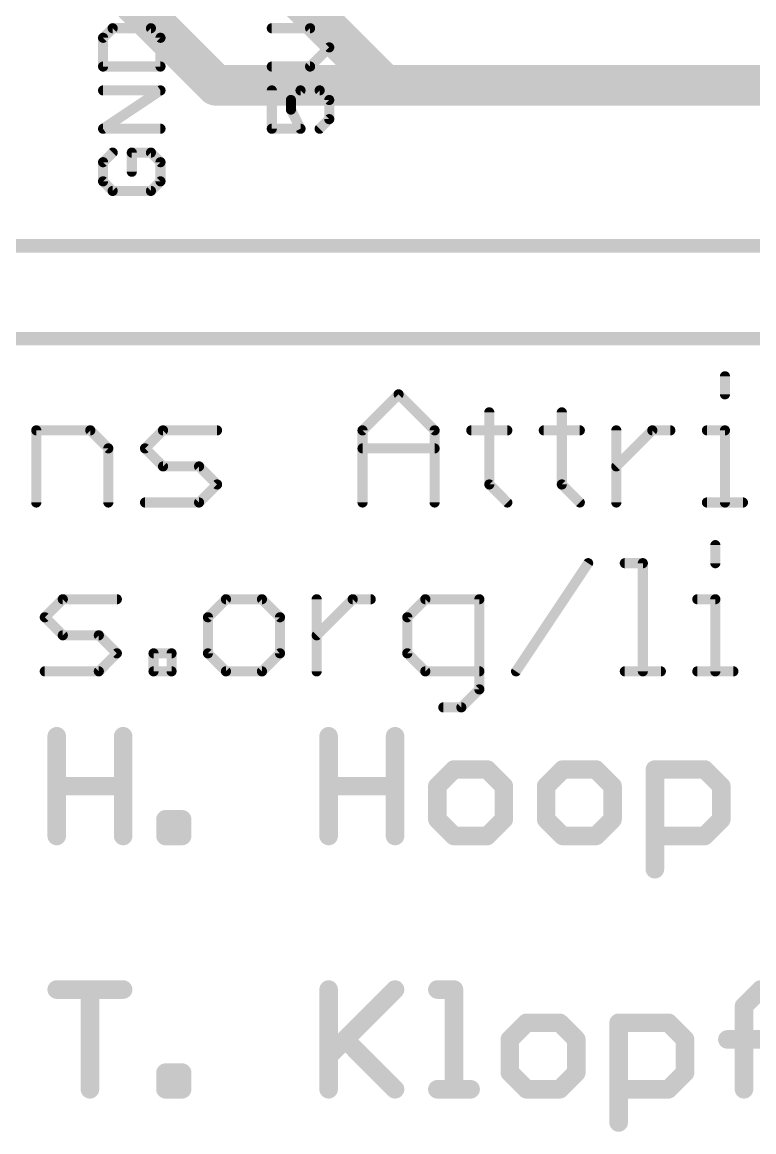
# Model space of a CAD drawing. Extents: x -27 to 84, y -12 to 86.
# Drawn here: x 23.75 to 34.76, y -11.93 to 4.76 of the extents above; entities that cross this region are included whole.
import ezdxf

# ---------------------------------------------------------------- set-up
doc = ezdxf.new("R2010")
doc.units = 0
for name, color, linetype in [('1', 12, 'CONTINUOUS'), ('16', 132, 'CONTINUOUS'), ('20', 53, 'CONTINUOUS'), ('21', 41, 'CONTINUOUS'), ('25', 253, 'CONTINUOUS'), ('27', 253, 'CONTINUOUS')]:
    doc.layers.add(name, color=color, linetype=linetype)

msp = doc.modelspace()

# ---------------------------------------------------------------- linework, layer by layer
at = {"layer": '1', "const_width": 0.6096}
for points in [[(26.67, 3.81), (25.4, 5.08)], [(26.67, 3.81), (71.12, 3.81)]]:
    msp.add_lwpolyline(points, dxfattribs=at)
at = {"layer": '1', "const_width": 0.3048}
for points in [[(26.67, 3.9624, 1), (26.67, 3.6576)], [(26.5622, 3.7022, 1), (26.7778, 3.9178)]]:
    msp.add_lwpolyline(points, format="xyb", dxfattribs=at)
at = {"layer": '16', "const_width": 0.6096}
for points in [[(29.21, 3.81), (27.94, 5.08)], [(29.21, 3.81), (74.93, 3.81)]]:
    msp.add_lwpolyline(points, dxfattribs=at)
at = {"layer": '16', "const_width": 0.3048}
for points in [[(29.21, 3.9624, 1), (29.21, 3.6576)], [(29.1022, 3.7022, 1), (29.3178, 3.9178)]]:
    msp.add_lwpolyline(points, format="xyb", dxfattribs=at)
at = {"layer": '20', "const_width": 0.2032}
msp.add_lwpolyline([(0.635, 0), (83.185, 0)], dxfattribs=at)
at = {"layer": '21'}
for points, const_width in [([(25.1115, 4.6699), (24.9675, 4.5259)], 0.1524), ([(25.6877, 4.6699), (25.1115, 4.6699)], 0.1524), ([(25.8318, 4.5259), (25.6877, 4.6699)], 0.1524), ([(28.0837, 4.6699), (27.5075, 4.6699)], 0.1524), ([(28.3718, 4.3818), (28.0837, 4.6699)], 0.1524), ([(24.9675, 4.5259), (24.9675, 4.0937)], 0.1524), ([(25.8318, 4.0937), (25.8318, 4.5259)], 0.1524), ([(28.0837, 4.0937), (28.3718, 4.3818)], 0.1524), ([(24.9675, 4.0937), (25.8318, 4.0937)], 0.1524), ([(27.5075, 4.0937), (28.0837, 4.0937)], 0.1524), ([(24.9675, 3.1582), (25.8318, 3.7344)], 0.1524), ([(25.8318, 3.7344), (24.9675, 3.7344)], 0.1524), ([(27.5075, 3.7344), (27.5075, 3.1582)], 0.1524), ([(27.7956, 3.5903), (27.9396, 3.7344)], 0.1524), ([(27.9396, 3.7344), (28.2277, 3.7344)], 0.1524), ([(28.2277, 3.7344), (28.3718, 3.5903)], 0.1524), ([(27.7956, 3.4463), (27.7956, 3.5903)], 0.1524), ([(27.9396, 3.1582), (27.7956, 3.4463)], 0.1524), ([(28.3718, 3.5903), (28.3718, 3.3022)], 0.1524), ([(28.3718, 3.3022), (28.2277, 3.1582)], 0.1524), ([(25.8318, 3.1582), (24.9675, 3.1582)], 0.1524), ([(27.5075, 3.1582), (27.9396, 3.1582)], 0.1524), ([(25.1115, 2.7989), (24.9675, 2.6548)], 0.1524), ([(25.6877, 2.7989), (25.3996, 2.7989)], 0.1524), ([(25.3996, 2.7989), (25.3996, 2.5108)], 0.1524), ([(25.8318, 2.6548), (25.6877, 2.7989)], 0.1524), ([(24.9675, 2.6548), (24.9675, 2.3667)], 0.1524), ([(25.8318, 2.3667), (25.8318, 2.6548)], 0.1524), ([(24.9675, 2.3667), (25.1115, 2.2226)], 0.1524), ([(25.6877, 2.2226), (25.8318, 2.3667)], 0.1524), ([(25.1115, 2.2226), (25.6877, 2.2226)], 0.1524), ([(23.495, 1.397), (78.105, 1.397)], 0.2032)]:
    msp.add_lwpolyline(points, dxfattribs=dict(at, const_width=const_width))
at = {"layer": '21', "const_width": 0.0762}
for points in [[(25.1115, 4.708, 1), (25.1115, 4.6318)], [(25.1385, 4.643, 1), (25.0846, 4.6968)], [(25.7147, 4.6968, 1), (25.6608, 4.643)], [(25.6877, 4.6318, 1), (25.6877, 4.708)], [(27.5075, 4.708, 1), (27.5075, 4.6318)], [(28.1106, 4.6968, 1), (28.0567, 4.643)], [(28.0837, 4.6318, 1), (28.0837, 4.708)], [(24.9405, 4.5528, 1), (24.9944, 4.4989)], [(25.0056, 4.5259, 1), (24.9294, 4.5259)], [(25.8699, 4.5259, 1), (25.7937, 4.5259)], [(25.8049, 4.4989, 1), (25.8587, 4.5528)], [(28.3987, 4.3549, 1), (28.3449, 4.4087)], [(28.3449, 4.3549, 1), (28.3987, 4.4087)], [(24.9675, 4.1318, 1), (24.9675, 4.0556)], [(24.9294, 4.0937, 1), (25.0056, 4.0937)], [(25.7937, 4.0937, 1), (25.8699, 4.0937)], [(25.8318, 4.0556, 1), (25.8318, 4.1318)], [(27.5075, 4.1318, 1), (27.5075, 4.0556)], [(28.0567, 4.1206, 1), (28.1106, 4.0667)], [(28.0837, 4.0556, 1), (28.0837, 4.1318)], [(24.9675, 3.7725, 1), (24.9675, 3.6963)], [(25.8529, 3.7027, 1), (25.8107, 3.7661)], [(25.8318, 3.6963, 1), (25.8318, 3.7725)], [(27.5456, 3.7344, 1), (27.4694, 3.7344)], [(27.9396, 3.7725, 1), (27.9396, 3.6963)], [(27.9666, 3.7074, 1), (27.9127, 3.7613)], [(28.2547, 3.7613, 1), (28.2008, 3.7074)], [(28.2277, 3.6963, 1), (28.2277, 3.7725)], [(27.7686, 3.6173, 1), (27.8225, 3.5634)], [(27.8337, 3.5903, 1), (27.7575, 3.5903)], [(27.8297, 3.4633, 1), (27.7615, 3.4292)], [(28.4099, 3.5903, 1), (28.3337, 3.5903)], [(28.3449, 3.5634, 1), (28.3987, 3.6173)], [(27.7575, 3.4463, 1), (27.8337, 3.4463)], [(28.3337, 3.3022, 1), (28.4099, 3.3022)], [(28.3987, 3.2753, 1), (28.3449, 3.3292)], [(24.9463, 3.1899, 1), (24.9886, 3.1265)], [(24.9675, 3.1963, 1), (24.9675, 3.1201)], [(25.8318, 3.1201, 1), (25.8318, 3.1963)], [(27.5075, 3.1963, 1), (27.5075, 3.1201)], [(27.4694, 3.1582, 1), (27.5456, 3.1582)], [(27.9056, 3.1411, 1), (27.9737, 3.1752)], [(27.9396, 3.1201, 1), (27.9396, 3.1963)], [(28.2008, 3.1851, 1), (28.2547, 3.1312)], [(25.1385, 2.7719, 1), (25.0846, 2.8258)], [(25.3996, 2.837, 1), (25.3996, 2.7608)], [(25.4377, 2.7989, 1), (25.3615, 2.7989)], [(25.7147, 2.8258, 1), (25.6608, 2.7719)], [(25.6877, 2.7608, 1), (25.6877, 2.837)], [(24.9405, 2.6818, 1), (24.9944, 2.6279)], [(25.0056, 2.6548, 1), (24.9294, 2.6548)], [(25.8699, 2.6548, 1), (25.7937, 2.6548)], [(25.8049, 2.6279, 1), (25.8587, 2.6818)], [(25.3615, 2.5108, 1), (25.4377, 2.5108)], [(24.9944, 2.3936, 1), (24.9405, 2.3398)], [(24.9294, 2.3667, 1), (25.0056, 2.3667)], [(25.7937, 2.3667, 1), (25.8699, 2.3667)], [(25.8587, 2.3398, 1), (25.8049, 2.3936)], [(25.1115, 2.2607, 1), (25.1115, 2.1845)], [(25.0846, 2.1957, 1), (25.1385, 2.2496)], [(25.6608, 2.2496, 1), (25.7147, 2.1957)], [(25.6877, 2.1845, 1), (25.6877, 2.2607)]]:
    msp.add_lwpolyline(points, format="xyb", dxfattribs=at)
at = {"layer": '25', "const_width": 0.2794}
for points in [[(24.2697, -7.4803), (24.2697, -5.9804)], [(25.2696, -5.9804), (25.2696, -7.4803)], [(28.3626, -7.4803), (28.3626, -5.9804)], [(29.3625, -5.9804), (29.3625, -7.4803)], [(30.2497, -6.4804), (29.9997, -6.7304)], [(30.7497, -6.4804), (30.2497, -6.4804)], [(30.9997, -6.7304), (30.7497, -6.4804)], [(31.8869, -6.4804), (31.6369, -6.7304)], [(32.3868, -6.4804), (31.8869, -6.4804)], [(32.6368, -6.7304), (32.3868, -6.4804)], [(33.2741, -7.9803), (33.2741, -6.4804)], [(33.2741, -6.4804), (34.024, -6.4804)], [(34.024, -6.4804), (34.274, -6.7304)], [(24.2697, -6.7304), (25.2696, -6.7304)], [(28.3626, -6.7304), (29.3625, -6.7304)], [(29.9997, -6.7304), (29.9997, -7.2303)], [(30.9997, -7.2303), (30.9997, -6.7304)], [(31.6369, -6.7304), (31.6369, -7.2303)], [(32.6368, -7.2303), (32.6368, -6.7304)], [(34.274, -6.7304), (34.274, -7.2303)], [(25.9069, -7.4803), (25.9069, -7.2303)], [(25.9069, -7.2303), (26.1568, -7.2303)], [(26.1568, -7.2303), (26.1568, -7.4803)], [(29.9997, -7.2303), (30.2497, -7.4803)], [(30.7497, -7.4803), (30.9997, -7.2303)], [(31.6369, -7.2303), (31.8869, -7.4803)], [(32.3868, -7.4803), (32.6368, -7.2303)], [(34.274, -7.2303), (34.024, -7.4803)], [(26.1568, -7.4803), (25.9069, -7.4803)], [(30.2497, -7.4803), (30.7497, -7.4803)], [(31.8869, -7.4803), (32.3868, -7.4803)], [(34.024, -7.4803), (33.2741, -7.4803)]]:
    msp.add_lwpolyline(points, dxfattribs=at)
at = {"layer": '25', "const_width": 0.1397}
for points in [[(24.3395, -5.9804, 1), (24.1999, -5.9804)], [(25.3395, -5.9804, 1), (25.1998, -5.9804)], [(28.4324, -5.9804, 1), (28.2927, -5.9804)], [(29.4324, -5.9804, 1), (29.2927, -5.9804)], [(30.2497, -6.4105, 1), (30.2497, -6.5502)], [(30.2991, -6.5298, 1), (30.2003, -6.431)], [(30.7991, -6.431, 1), (30.7003, -6.5298)], [(30.7497, -6.5502, 1), (30.7497, -6.4105)], [(31.8869, -6.4105, 1), (31.8869, -6.5502)], [(31.9363, -6.5298, 1), (31.8375, -6.431)], [(32.4362, -6.431, 1), (32.3375, -6.5298)], [(32.3868, -6.5502, 1), (32.3868, -6.4105)], [(33.3439, -6.4804, 1), (33.2042, -6.4804)], [(33.2741, -6.4105, 1), (33.2741, -6.5502)], [(34.0734, -6.431, 1), (33.9746, -6.5298)], [(34.024, -6.5502, 1), (34.024, -6.4105)], [(24.2697, -6.6605, 1), (24.2697, -6.8002)], [(25.2696, -6.8002, 1), (25.2696, -6.6605)], [(28.3626, -6.6605, 1), (28.3626, -6.8002)], [(29.3625, -6.8002, 1), (29.3625, -6.6605)], [(30.0696, -6.7304, 1), (29.9299, -6.7304)], [(29.9504, -6.681, 1), (30.0491, -6.7798)], [(31.0695, -6.7304, 1), (30.9298, -6.7304)], [(30.9503, -6.7798, 1), (31.0491, -6.681)], [(31.7068, -6.7304, 1), (31.5671, -6.7304)], [(31.5875, -6.681, 1), (31.6863, -6.7798)], [(32.7067, -6.7304, 1), (32.567, -6.7304)], [(32.5874, -6.7798, 1), (32.6862, -6.681)], [(34.3438, -6.7304, 1), (34.2041, -6.7304)], [(34.2246, -6.7798, 1), (34.3234, -6.681)], [(25.9767, -7.2303, 1), (25.837, -7.2303)], [(25.9069, -7.1605, 1), (25.9069, -7.3002)], [(26.2267, -7.2303, 1), (26.087, -7.2303)], [(26.1568, -7.3002, 1), (26.1568, -7.1605)], [(29.9299, -7.2303, 1), (30.0696, -7.2303)], [(30.0491, -7.1809, 1), (29.9504, -7.2797)], [(30.9298, -7.2303, 1), (31.0695, -7.2303)], [(31.0491, -7.2797, 1), (30.9503, -7.1809)], [(31.6863, -7.1809, 1), (31.5875, -7.2797)], [(31.5671, -7.2303, 1), (31.7068, -7.2303)], [(32.567, -7.2303, 1), (32.7067, -7.2303)], [(32.6862, -7.2797, 1), (32.5874, -7.1809)], [(34.2041, -7.2303, 1), (34.3438, -7.2303)], [(34.3234, -7.2797, 1), (34.2246, -7.1809)], [(25.9069, -7.4105, 1), (25.9069, -7.5502)], [(26.1568, -7.5502, 1), (26.1568, -7.4105)], [(30.2497, -7.4105, 1), (30.2497, -7.5502)], [(30.7497, -7.5502, 1), (30.7497, -7.4105)], [(31.8869, -7.4105, 1), (31.8869, -7.5502)], [(32.3868, -7.5502, 1), (32.3868, -7.4105)], [(33.2741, -7.4105, 1), (33.2741, -7.5502)], [(34.024, -7.5502, 1), (34.024, -7.4105)], [(24.1999, -7.4803, 1), (24.3395, -7.4803)], [(25.1998, -7.4803, 1), (25.3395, -7.4803)], [(25.837, -7.4803, 1), (25.9767, -7.4803)], [(26.087, -7.4803, 1), (26.2267, -7.4803)], [(28.2927, -7.4803, 1), (28.4324, -7.4803)], [(29.2927, -7.4803, 1), (29.4324, -7.4803)], [(30.2003, -7.5297, 1), (30.2991, -7.4309)], [(30.7003, -7.4309, 1), (30.7991, -7.5297)], [(31.8375, -7.5297, 1), (31.9363, -7.4309)], [(32.3375, -7.4309, 1), (32.4362, -7.5297)], [(33.9746, -7.4309, 1), (34.0734, -7.5297)], [(33.2042, -7.9803, 1), (33.3439, -7.9803)]]:
    msp.add_lwpolyline(points, format="xyb", dxfattribs=at)
at = {"layer": '27'}
for points, const_width in [([(34.3286, -0.5656), (34.3286, -0.8368)], 0.1524), ([(28.8731, -1.3791), (29.4154, -0.8368)], 0.1524), ([(29.4154, -0.8368), (29.9578, -1.3791)], 0.1524), ([(30.7814, -1.108), (30.7814, -2.1926)], 0.1524), ([(31.8729, -1.108), (31.8729, -2.1926)], 0.1524), ([(23.9616, -2.4638), (23.9616, -1.3791)], 0.1524), ([(23.9616, -1.3791), (24.7751, -1.3791)], 0.1524), ([(24.7751, -1.3791), (25.0463, -1.6503)], 0.1524), ([(25.5988, -1.6503), (25.87, -1.3791)], 0.1524), ([(25.87, -1.3791), (26.6835, -1.3791)], 0.1524), ([(28.8731, -2.4638), (28.8731, -1.3791)], 0.1524), ([(29.9578, -1.3791), (29.9578, -2.4638)], 0.1524), ([(30.5103, -1.3791), (31.0526, -1.3791)], 0.1524), ([(31.6017, -1.3791), (32.144, -1.3791)], 0.1524), ([(32.6931, -2.4638), (32.6931, -1.3791)], 0.1524), ([(32.6931, -1.9215), (33.2355, -1.3791)], 0.1524), ([(33.2355, -1.3791), (33.5066, -1.3791)], 0.1524), ([(34.0574, -1.3791), (34.3286, -1.3791)], 0.1524), ([(34.3286, -1.3791), (34.3286, -2.4638)], 0.1524), ([(25.0463, -1.6503), (25.0463, -2.4638)], 0.1524), ([(25.87, -1.9215), (25.5988, -1.6503)], 0.1524), ([(28.8731, -1.6503), (29.9578, -1.6503)], 0.1524), ([(26.4123, -1.9215), (25.87, -1.9215)], 0.1524), ([(26.6835, -2.1926), (26.4123, -1.9215)], 0.1524), ([(26.4123, -2.4638), (26.6835, -2.1926)], 0.1524), ([(30.7814, -2.1926), (31.0526, -2.4638)], 0.1524), ([(31.8729, -2.1926), (32.144, -2.4638)], 0.1524), ([(25.5988, -2.4638), (26.4123, -2.4638)], 0.1524), ([(34.0574, -2.4638), (34.5998, -2.4638)], 0.1524), ([(34.1841, -3.1056), (34.1841, -3.3768)], 0.1524), ([(31.1844, -5.0038), (32.2691, -3.3768)], 0.1524), ([(32.8215, -3.3768), (33.0927, -3.3768)], 0.1524), ([(33.0927, -3.3768), (33.0927, -5.0038)], 0.1524), ([(24.09, -4.1903), (24.3612, -3.9191)], 0.1524), ([(24.3612, -3.9191), (25.1747, -3.9191)], 0.1524), ([(26.8169, -3.9191), (26.5458, -4.1903)], 0.1524), ([(27.3593, -3.9191), (26.8169, -3.9191)], 0.1524), ([(27.6304, -4.1903), (27.3593, -3.9191)], 0.1524), ([(28.1829, -5.0038), (28.1829, -3.9191)], 0.1524), ([(28.1829, -4.4615), (28.7253, -3.9191)], 0.1524), ([(28.7253, -3.9191), (28.9964, -3.9191)], 0.1524), ([(29.8184, -3.9191), (29.5472, -4.1903)], 0.1524), ([(30.6319, -3.9191), (29.8184, -3.9191)], 0.1524), ([(30.6319, -5.275), (30.6319, -3.9191)], 0.1524), ([(33.913, -3.9191), (34.1841, -3.9191)], 0.1524), ([(34.1841, -3.9191), (34.1841, -5.0038)], 0.1524), ([(24.3612, -4.4615), (24.09, -4.1903)], 0.1524), ([(26.5458, -4.1903), (26.5458, -4.7326)], 0.1524), ([(27.6304, -4.7326), (27.6304, -4.1903)], 0.1524), ([(29.5472, -4.1903), (29.5472, -4.7326)], 0.1524), ([(24.9035, -4.4615), (24.3612, -4.4615)], 0.1524), ([(25.1747, -4.7326), (24.9035, -4.4615)], 0.1524), ([(24.9035, -5.0038), (25.1747, -4.7326)], 0.1524), ([(25.7272, -5.0038), (25.7272, -4.7326)], 0.1524), ([(25.7272, -4.7326), (25.9984, -4.7326)], 0.1524), ([(25.9984, -4.7326), (25.9984, -5.0038)], 0.1524), ([(26.5458, -4.7326), (26.8169, -5.0038)], 0.1524), ([(27.3593, -5.0038), (27.6304, -4.7326)], 0.1524), ([(29.5472, -4.7326), (29.8184, -5.0038)], 0.1524), ([(24.09, -5.0038), (24.9035, -5.0038)], 0.1524), ([(25.9984, -5.0038), (25.7272, -5.0038)], 0.1524), ([(26.8169, -5.0038), (27.3593, -5.0038)], 0.1524), ([(29.8184, -5.0038), (30.6319, -5.0038)], 0.1524), ([(32.8215, -5.0038), (33.3639, -5.0038)], 0.1524), ([(33.913, -5.0038), (34.4553, -5.0038)], 0.1524), ([(30.3607, -5.5461), (30.6319, -5.275)], 0.1524), ([(30.0896, -5.5461), (30.3607, -5.5461)], 0.1524), ([(24.2697, -9.7904), (25.2696, -9.7904)], 0.2794), ([(24.7697, -11.2903), (24.7697, -9.7904)], 0.2794), ([(28.3626, -9.7904), (28.3626, -11.2903)], 0.2794), ([(28.3626, -10.7903), (29.3625, -9.7904)], 0.2794), ([(29.9997, -9.7904), (30.2497, -9.7904)], 0.2794), ([(30.2497, -9.7904), (30.2497, -11.2903)], 0.2794), ([(34.6155, -10.0404), (34.8655, -9.7904)], 0.2794), ([(34.6155, -11.2903), (34.6155, -10.0404)], 0.2794), ([(31.3412, -10.2904), (31.0912, -10.5404)], 0.2794), ([(31.8411, -10.2904), (31.3412, -10.2904)], 0.2794), ([(32.0911, -10.5404), (31.8411, -10.2904)], 0.2794), ([(32.7283, -11.7903), (32.7283, -10.2904)], 0.2794), ([(32.7283, -10.2904), (33.4783, -10.2904)], 0.2794), ([(33.4783, -10.2904), (33.7283, -10.5404)], 0.2794), ([(28.6126, -10.5404), (29.3625, -11.2903)], 0.2794), ([(31.0912, -10.5404), (31.0912, -11.0403)], 0.2794), ([(32.0911, -11.0403), (32.0911, -10.5404)], 0.2794), ([(33.7283, -10.5404), (33.7283, -11.0403)], 0.2794), ([(34.3655, -10.5404), (34.8655, -10.5404)], 0.2794), ([(25.9069, -11.2903), (25.9069, -11.0403)], 0.2794), ([(25.9069, -11.0403), (26.1568, -11.0403)], 0.2794), ([(26.1568, -11.0403), (26.1568, -11.2903)], 0.2794), ([(31.0912, -11.0403), (31.3412, -11.2903)], 0.2794), ([(31.8411, -11.2903), (32.0911, -11.0403)], 0.2794), ([(33.7283, -11.0403), (33.4783, -11.2903)], 0.2794), ([(26.1568, -11.2903), (25.9069, -11.2903)], 0.2794), ([(29.9997, -11.2903), (30.4997, -11.2903)], 0.2794), ([(31.3412, -11.2903), (31.8411, -11.2903)], 0.2794), ([(33.4783, -11.2903), (32.7283, -11.2903)], 0.2794)]:
    msp.add_lwpolyline(points, dxfattribs=dict(at, const_width=const_width))
for points, const_width in [([(34.3667, -0.5656, 1), (34.2905, -0.5656)], 0.0762), ([(29.4424, -0.8099, 1), (29.3885, -0.8638)], 0.0762), ([(29.4424, -0.8638, 1), (29.3885, -0.8099)], 0.0762), ([(34.2905, -0.8368, 1), (34.3667, -0.8368)], 0.0762), ([(30.8195, -1.108, 1), (30.7433, -1.108)], 0.0762), ([(31.911, -1.108, 1), (31.8348, -1.108)], 0.0762), ([(23.9997, -1.3791, 1), (23.9235, -1.3791)], 0.0762), ([(23.9616, -1.341, 1), (23.9616, -1.4172)], 0.0762), ([(24.8021, -1.3522, 1), (24.7482, -1.4061)], 0.0762), ([(24.7751, -1.4172, 1), (24.7751, -1.341)], 0.0762), ([(25.87, -1.341, 1), (25.87, -1.4172)], 0.0762), ([(25.8969, -1.4061, 1), (25.843, -1.3522)], 0.0762), ([(26.6835, -1.4172, 1), (26.6835, -1.341)], 0.0762), ([(28.9112, -1.3791, 1), (28.835, -1.3791)], 0.0762), ([(28.8462, -1.3522, 1), (28.9001, -1.4061)], 0.0762), ([(29.9959, -1.3791, 1), (29.9197, -1.3791)], 0.0762), ([(29.9308, -1.4061, 1), (29.9847, -1.3522)], 0.0762), ([(30.5103, -1.341, 1), (30.5103, -1.4172)], 0.0762), ([(31.0526, -1.4172, 1), (31.0526, -1.341)], 0.0762), ([(31.6017, -1.341, 1), (31.6017, -1.4172)], 0.0762), ([(32.144, -1.4172, 1), (32.144, -1.341)], 0.0762), ([(32.7312, -1.3791, 1), (32.655, -1.3791)], 0.0762), ([(33.2355, -1.341, 1), (33.2355, -1.4172)], 0.0762), ([(33.2624, -1.4061, 1), (33.2085, -1.3522)], 0.0762), ([(33.5066, -1.4172, 1), (33.5066, -1.341)], 0.0762), ([(34.0574, -1.341, 1), (34.0574, -1.4172)], 0.0762), ([(34.3667, -1.3791, 1), (34.2905, -1.3791)], 0.0762), ([(34.3286, -1.4172, 1), (34.3286, -1.341)], 0.0762), ([(25.0844, -1.6503, 1), (25.0082, -1.6503)], 0.0762), ([(25.0194, -1.6772, 1), (25.0732, -1.6234)], 0.0762), ([(25.6257, -1.6234, 1), (25.5719, -1.6772)], 0.0762), ([(25.5719, -1.6234, 1), (25.6257, -1.6772)], 0.0762), ([(28.8731, -1.6122, 1), (28.8731, -1.6884)], 0.0762), ([(29.9578, -1.6884, 1), (29.9578, -1.6122)], 0.0762), ([(25.87, -1.8834, 1), (25.87, -1.9596)], 0.0762), ([(25.843, -1.9484, 1), (25.8969, -1.8945)], 0.0762), ([(26.4392, -1.8945, 1), (26.3853, -1.9484)], 0.0762), ([(26.4123, -1.9596, 1), (26.4123, -1.8834)], 0.0762), ([(32.6662, -1.8945, 1), (32.7201, -1.9484)], 0.0762), ([(26.7104, -2.2196, 1), (26.6565, -2.1657)], 0.0762), ([(26.6565, -2.2196, 1), (26.7104, -2.1657)], 0.0762), ([(30.8084, -2.1657, 1), (30.7545, -2.2196)], 0.0762), ([(30.7433, -2.1926, 1), (30.8195, -2.1926)], 0.0762), ([(31.8998, -2.1657, 1), (31.8459, -2.2196)], 0.0762), ([(31.8348, -2.1926, 1), (31.911, -2.1926)], 0.0762), ([(23.9235, -2.4638, 1), (23.9997, -2.4638)], 0.0762), ([(25.0082, -2.4638, 1), (25.0844, -2.4638)], 0.0762), ([(25.5988, -2.4257, 1), (25.5988, -2.5019)], 0.0762), ([(26.3854, -2.4369, 1), (26.4392, -2.4907)], 0.0762), ([(26.4123, -2.5019, 1), (26.4123, -2.4257)], 0.0762), ([(28.835, -2.4638, 1), (28.9112, -2.4638)], 0.0762), ([(29.9197, -2.4638, 1), (29.9959, -2.4638)], 0.0762), ([(31.0257, -2.4907, 1), (31.0795, -2.4369)], 0.0762), ([(32.1171, -2.4907, 1), (32.171, -2.4369)], 0.0762), ([(32.655, -2.4638, 1), (32.7312, -2.4638)], 0.0762), ([(34.0574, -2.4257, 1), (34.0574, -2.5019)], 0.0762), ([(34.2905, -2.4638, 1), (34.3667, -2.4638)], 0.0762), ([(34.5998, -2.5019, 1), (34.5998, -2.4257)], 0.0762), ([(34.2222, -3.1056, 1), (34.146, -3.1056)], 0.0762), ([(32.3008, -3.3979, 1), (32.2373, -3.3557)], 0.0762), ([(32.8215, -3.3387, 1), (32.8215, -3.4149)], 0.0762), ([(33.1308, -3.3768, 1), (33.0546, -3.3768)], 0.0762), ([(33.0927, -3.4149, 1), (33.0927, -3.3387)], 0.0762), ([(34.146, -3.3768, 1), (34.2222, -3.3768)], 0.0762), ([(24.3612, -3.881, 1), (24.3612, -3.9572)], 0.0762), ([(24.3882, -3.9461, 1), (24.3343, -3.8922)], 0.0762), ([(25.1747, -3.9572, 1), (25.1747, -3.881)], 0.0762), ([(26.8169, -3.881, 1), (26.8169, -3.9572)], 0.0762), ([(26.8439, -3.9461, 1), (26.79, -3.8922)], 0.0762), ([(27.3862, -3.8922, 1), (27.3323, -3.9461)], 0.0762), ([(27.3593, -3.9572, 1), (27.3593, -3.881)], 0.0762), ([(28.221, -3.9191, 1), (28.1448, -3.9191)], 0.0762), ([(28.7253, -3.881, 1), (28.7253, -3.9572)], 0.0762), ([(28.7522, -3.9461, 1), (28.6983, -3.8922)], 0.0762), ([(28.9964, -3.9572, 1), (28.9964, -3.881)], 0.0762), ([(29.8184, -3.881, 1), (29.8184, -3.9572)], 0.0762), ([(29.8453, -3.9461, 1), (29.7915, -3.8922)], 0.0762), ([(30.67, -3.9191, 1), (30.5938, -3.9191)], 0.0762), ([(30.6319, -3.9572, 1), (30.6319, -3.881)], 0.0762), ([(33.913, -3.881, 1), (33.913, -3.9572)], 0.0762), ([(34.2222, -3.9191, 1), (34.146, -3.9191)], 0.0762), ([(34.1841, -3.9572, 1), (34.1841, -3.881)], 0.0762), ([(24.117, -4.1634, 1), (24.0631, -4.2172)], 0.0762), ([(24.0631, -4.1634, 1), (24.117, -4.2172)], 0.0762), ([(26.5839, -4.1903, 1), (26.5077, -4.1903)], 0.0762), ([(26.5188, -4.1634, 1), (26.5727, -4.2172)], 0.0762), ([(27.6685, -4.1903, 1), (27.5923, -4.1903)], 0.0762), ([(27.6035, -4.2172, 1), (27.6574, -4.1634)], 0.0762), ([(29.5853, -4.1903, 1), (29.5091, -4.1903)], 0.0762), ([(29.5203, -4.1634, 1), (29.5742, -4.2172)], 0.0762), ([(24.3612, -4.4234, 1), (24.3612, -4.4996)], 0.0762), ([(24.3343, -4.4884, 1), (24.3882, -4.4345)], 0.0762), ([(24.9305, -4.4345, 1), (24.8766, -4.4884)], 0.0762), ([(24.9035, -4.4996, 1), (24.9035, -4.4234)], 0.0762), ([(28.156, -4.4345, 1), (28.2099, -4.4884)], 0.0762), ([(25.2016, -4.7596, 1), (25.1478, -4.7057)], 0.0762), ([(25.1478, -4.7596, 1), (25.2016, -4.7057)], 0.0762), ([(25.7653, -4.7326, 1), (25.6891, -4.7326)], 0.0762), ([(25.7272, -4.6945, 1), (25.7272, -4.7707)], 0.0762), ([(26.0365, -4.7326, 1), (25.9603, -4.7326)], 0.0762), ([(25.9984, -4.7707, 1), (25.9984, -4.6945)], 0.0762), ([(26.5727, -4.7057, 1), (26.5188, -4.7596)], 0.0762), ([(27.6574, -4.7596, 1), (27.6035, -4.7057)], 0.0762), ([(29.5742, -4.7057, 1), (29.5203, -4.7596)], 0.0762), ([(26.5077, -4.7326, 1), (26.5839, -4.7326)], 0.0762), ([(27.5923, -4.7326, 1), (27.6685, -4.7326)], 0.0762), ([(29.5091, -4.7326, 1), (29.5853, -4.7326)], 0.0762), ([(24.09, -4.9657, 1), (24.09, -5.0419)], 0.0762), ([(24.8766, -4.9769, 1), (24.9305, -5.0307)], 0.0762), ([(24.9035, -5.0419, 1), (24.9035, -4.9657)], 0.0762), ([(25.7272, -4.9657, 1), (25.7272, -5.0419)], 0.0762), ([(25.6891, -5.0038, 1), (25.7653, -5.0038)], 0.0762), ([(25.9603, -5.0038, 1), (26.0365, -5.0038)], 0.0762), ([(25.9984, -5.0419, 1), (25.9984, -4.9657)], 0.0762), ([(26.8169, -4.9657, 1), (26.8169, -5.0419)], 0.0762), ([(26.79, -5.0307, 1), (26.8439, -4.9769)], 0.0762), ([(27.3323, -4.9769, 1), (27.3862, -5.0307)], 0.0762), ([(27.3593, -5.0419, 1), (27.3593, -4.9657)], 0.0762), ([(28.1448, -5.0038, 1), (28.221, -5.0038)], 0.0762), ([(29.8184, -4.9657, 1), (29.8184, -5.0419)], 0.0762), ([(29.7915, -5.0307, 1), (29.8453, -4.9769)], 0.0762), ([(30.6319, -5.0419, 1), (30.6319, -4.9657)], 0.0762), ([(31.1527, -4.9827, 1), (31.2161, -5.0249)], 0.0762), ([(32.8215, -4.9657, 1), (32.8215, -5.0419)], 0.0762), ([(33.0546, -5.0038, 1), (33.1308, -5.0038)], 0.0762), ([(33.3639, -5.0419, 1), (33.3639, -4.9657)], 0.0762), ([(33.913, -4.9657, 1), (33.913, -5.0419)], 0.0762), ([(34.146, -5.0038, 1), (34.2222, -5.0038)], 0.0762), ([(34.4553, -5.0419, 1), (34.4553, -4.9657)], 0.0762), ([(30.5938, -5.275, 1), (30.67, -5.275)], 0.0762), ([(30.6588, -5.3019, 1), (30.605, -5.248)], 0.0762), ([(30.0896, -5.508, 1), (30.0896, -5.5842)], 0.0762), ([(30.3338, -5.5192, 1), (30.3877, -5.5731)], 0.0762), ([(30.3607, -5.5842, 1), (30.3607, -5.508)], 0.0762), ([(24.2697, -9.7206, 1), (24.2697, -9.8603)], 0.1397), ([(24.8395, -9.7904, 1), (24.6998, -9.7904)], 0.1397), ([(25.2696, -9.8603, 1), (25.2696, -9.7206)], 0.1397), ([(28.4324, -9.7904, 1), (28.2927, -9.7904)], 0.1397), ([(29.4119, -9.8398, 1), (29.3131, -9.741)], 0.1397), ([(29.9997, -9.7206, 1), (29.9997, -9.8603)], 0.1397), ([(30.3196, -9.7904, 1), (30.1799, -9.7904)], 0.1397), ([(30.2497, -9.8603, 1), (30.2497, -9.7206)], 0.1397), ([(34.9148, -9.8398, 1), (34.8161, -9.741)], 0.1397), ([(34.6853, -10.0404, 1), (34.5456, -10.0404)], 0.1397), ([(34.5661, -9.991, 1), (34.6649, -10.0898)], 0.1397), ([(31.3412, -10.2205, 1), (31.3412, -10.3602)], 0.1397), ([(31.3906, -10.3398, 1), (31.2918, -10.241)], 0.1397), ([(31.8905, -10.241, 1), (31.7917, -10.3398)], 0.1397), ([(31.8411, -10.3602, 1), (31.8411, -10.2205)], 0.1397), ([(32.7283, -10.2205, 1), (32.7283, -10.3602)], 0.1397), ([(32.7982, -10.2904, 1), (32.6585, -10.2904)], 0.1397), ([(33.5277, -10.241, 1), (33.4289, -10.3398)], 0.1397), ([(33.4783, -10.3602, 1), (33.4783, -10.2205)], 0.1397), ([(28.662, -10.491, 1), (28.5632, -10.5898)], 0.1397), ([(31.161, -10.5404, 1), (31.0213, -10.5404)], 0.1397), ([(31.0418, -10.491, 1), (31.1406, -10.5898)], 0.1397), ([(32.161, -10.5404, 1), (32.0213, -10.5404)], 0.1397), ([(32.0417, -10.5898, 1), (32.1405, -10.491)], 0.1397), ([(33.7981, -10.5404, 1), (33.6584, -10.5404)], 0.1397), ([(33.6789, -10.5898, 1), (33.7777, -10.491)], 0.1397), ([(34.3655, -10.4705, 1), (34.3655, -10.6102)], 0.1397), ([(28.3132, -10.7409, 1), (28.412, -10.8397)], 0.1397), ([(25.9767, -11.0403, 1), (25.837, -11.0403)], 0.1397), ([(25.9069, -10.9705, 1), (25.9069, -11.1102)], 0.1397), ([(26.2267, -11.0403, 1), (26.087, -11.0403)], 0.1397), ([(26.1568, -11.1102, 1), (26.1568, -10.9705)], 0.1397), ([(31.0213, -11.0403, 1), (31.161, -11.0403)], 0.1397), ([(31.1406, -10.9909, 1), (31.0418, -11.0897)], 0.1397), ([(32.0213, -11.0403, 1), (32.161, -11.0403)], 0.1397), ([(32.1405, -11.0897, 1), (32.0417, -10.9909)], 0.1397), ([(33.6584, -11.0403, 1), (33.7981, -11.0403)], 0.1397), ([(33.7777, -11.0897, 1), (33.6789, -10.9909)], 0.1397), ([(25.9069, -11.2204, 1), (25.9069, -11.3602)], 0.1397), ([(26.1568, -11.3602, 1), (26.1568, -11.2204)], 0.1397), ([(29.3131, -11.3397, 1), (29.4119, -11.2409)], 0.1397), ([(29.9997, -11.2204, 1), (29.9997, -11.3602)], 0.1397), ([(30.4997, -11.3602, 1), (30.4997, -11.2204)], 0.1397), ([(31.3412, -11.2204, 1), (31.3412, -11.3602)], 0.1397), ([(31.2918, -11.3397, 1), (31.3906, -11.2409)], 0.1397), ([(31.7917, -11.2409, 1), (31.8905, -11.3397)], 0.1397), ([(31.8411, -11.3602, 1), (31.8411, -11.2204)], 0.1397), ([(32.7283, -11.2204, 1), (32.7283, -11.3602)], 0.1397), ([(33.4289, -11.2409, 1), (33.5277, -11.3397)], 0.1397), ([(33.4783, -11.3602, 1), (33.4783, -11.2204)], 0.1397), ([(24.6998, -11.2903, 1), (24.8395, -11.2903)], 0.1397), ([(25.837, -11.2903, 1), (25.9767, -11.2903)], 0.1397), ([(26.087, -11.2903, 1), (26.2267, -11.2903)], 0.1397), ([(28.2927, -11.2903, 1), (28.4324, -11.2903)], 0.1397), ([(30.1799, -11.2903, 1), (30.3196, -11.2903)], 0.1397), ([(34.5456, -11.2903, 1), (34.6853, -11.2903)], 0.1397), ([(32.6585, -11.7903, 1), (32.7982, -11.7903)], 0.1397)]:
    msp.add_lwpolyline(points, format="xyb", dxfattribs=dict(at, const_width=const_width))

doc.saveas('drawing.dxf')
